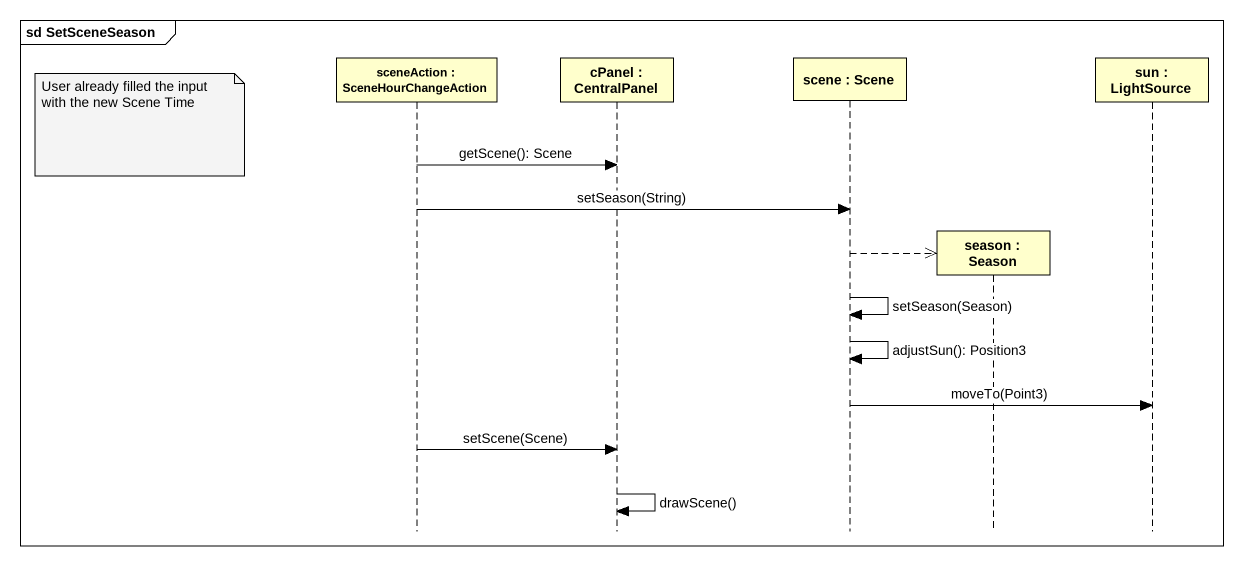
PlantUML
@startuml
mainframe sd SetSceneSeason
hide footbox
participant "sceneAction : SceneHourChangeAction" as sceneAction
participant "cPanel : CentralPanel" as cPanel
participant "scene : Scene" as scene
participant "season : Season" as season
participant "sun : LightSource" as sun

note left of sceneAction : User already filled the input with the new Scene Time
sceneAction -> cPanel : getScene(): Scene
sceneAction -> scene : setSeason(String)
scene -->> season **
scene -> scene : setSeason(Season)
scene -> scene : adjustSun(): Position3
scene -> sun : moveTo(Point3)
sceneAction -> cPanel : setScene(Scene)
cPanel -> cPanel : drawScene()
@enduml
